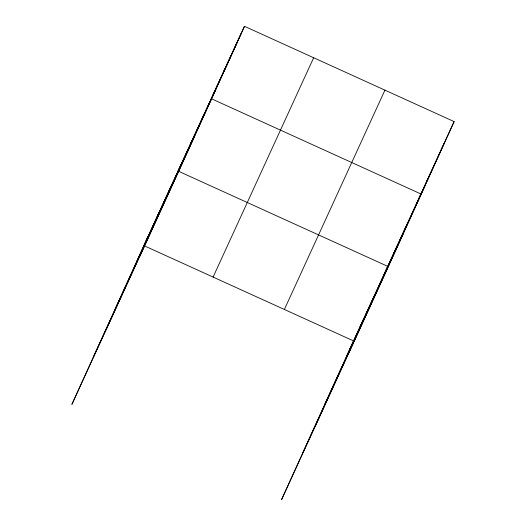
<?xml version="1.0" encoding="UTF-8"?>
<svg xmlns="http://www.w3.org/2000/svg" width="526" height="526" viewBox="0 0 526 526"><rect width="100%" height="100%" fill="white"/><g stroke="black" fill="none" stroke-linecap="round" stroke-linejoin="round"><path stroke-width="0.79" d="M147.326 238.173L71.884 404.402L172.436 185.08L244.465 26.3L454.116 121.598L382.093 280.371L281.535 499.7L353.564 340.92L143.907 245.629L244.465 26.3M143.46 246.779L161.002 208.342M157.136 216.949L171.259 185.974M106.074 329.835L181.417 163.816M177.446 172.646L194.686 134.866M190.721 143.697L204.64 113.156M139.258 257.457L217.915 84.199M213.95 93.03L227.87 62.489M223.905 71.312L241.145 33.539M349.691 349.527L363.821 318.552M359.948 327.159L374.071 296.177M315.725 425.126L387.747 266.353L178.097 171.055M383.783 275.177L397.702 244.636M393.737 253.466L407.657 222.925M348.909 352.749L420.932 193.976L211.281 98.678M416.967 202.799L430.886 172.258M426.921 181.089L444.161 143.309M136.622 261.692L237.173 42.363M115.26 308.788L215.811 89.459M93.247 357.312L193.805 137.983M213.096 277.077L313.647 57.748M284.375 309.479L384.933 90.15M346.272 356.99L454.116 121.598M324.91 404.08L425.468 184.751M302.904 452.603L403.455 233.274"/></g></svg>
